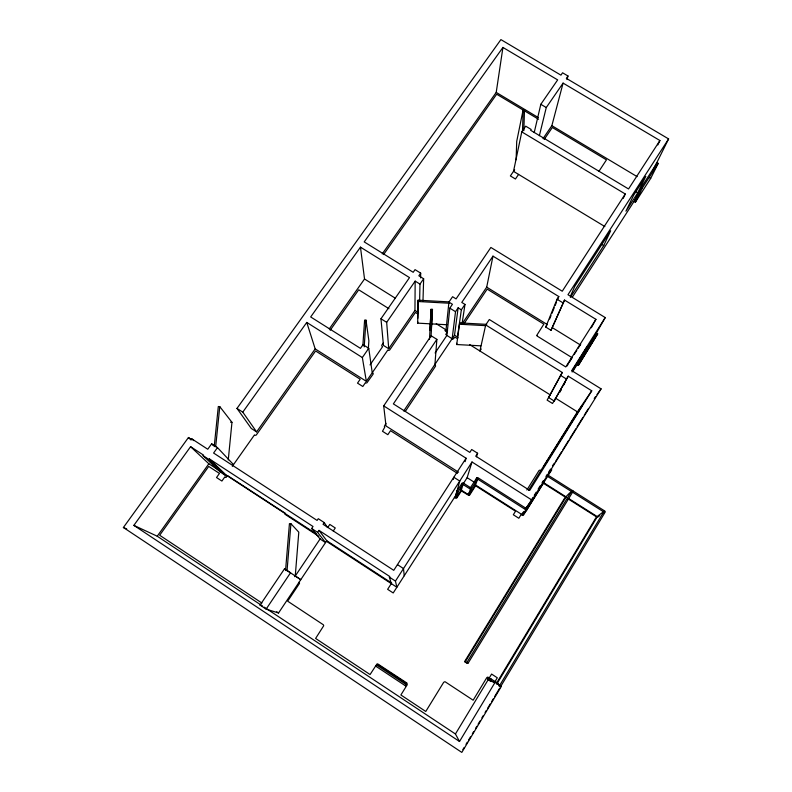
<?xml version="1.0" encoding="UTF-8"?>
<svg xmlns="http://www.w3.org/2000/svg" width="792" height="792" viewBox="0 0 792 792"><rect width="100%" height="100%" fill="white"/><g stroke="black" fill="none" stroke-linecap="round" stroke-linejoin="round"><path stroke-width="1.19" d="M315.186 348.896L256.598 431.897L242.778 412.137L306.771 322.423L315.186 348.896L366.35 381.338L372.23 372.755L368.745 348.282L363.013 344.659L360.439 348.361L310.672 316.948L360.469 247.154L409.513 277.606L380.962 318.77L383.457 345.411L388.714 348.718L414.949 310.454L415.166 281.12L419.978 284.11L419.621 301.089M446.965 324.74L417.681 323.146L418.107 300.188L449.48 301.92M417.81 318.275L418.107 300.188M420.582 277.923L420.691 273.141L415.038 269.636L413.196 272.29L364.211 241.897L502.93 47.441L557.657 79.893L540.817 104.296L534.214 132.571M422.987 300.891L423.651 278.774L418.849 275.794L420.691 273.141M523.849 130.65L524.502 109.692L523.185 109.603L516.721 141.362L516.117 159.786M522.482 131.799L523.185 109.603M480.833 345.837L456.707 344.54L456.766 343.273M486.704 324.364L459.667 322.888L459.608 324.235L485.417 325.641M429.492 339.293L431.066 309.296L432.472 309.375L431.026 336.966M429.917 330.482L431.066 309.296M417.681 323.146L417.75 321.889M431.234 330.551L432.472 309.375M368.31 349.153L368.874 340.808L366.013 320.176L364.607 320.107L362.855 345.599M364.191 346.886L366.013 320.176M434.927 364.419L436.877 339.362L431.135 335.768L383.704 405.89L386.021 425.997L458.588 472.24M290.921 523.71L287.06 570.537L285.556 570.468L289.436 523.641L290.921 523.71L298.792 532.174L295.258 576.032L300.782 579.665L284.506 568.824L260.063 605.098L266.132 609.127L278.546 612.978L326.769 540.728L318.988 530.383L317.642 532.402L325.532 542.579L320.047 538.996L311.662 528.502L313.018 526.492L209.395 458.934L208.979 459.518L225.75 475.606L226.136 475.071L209.395 458.934M569.973 360.805L571.854 357.558L537.372 336.204A1.178 1.129 20.1 0 1 537.115 335.947L537.045 335.848M228.264 459.914L231.967 422.304L219.77 406.603L218.315 406.524L214.206 446.638M215.681 446.708L219.77 406.603M539.382 135.67L546.262 107.544L563.082 83.111L659.924 140.53L628.541 188.961L530.63 130.274L531.194 129.462L525.71 126.175L521.779 131.878L625.274 193.99L562.251 291.218L490.872 247.45L456.073 298.891L452.578 296.713L448.935 302.089L446.045 329.868L447.658 330.868M448.935 302.089L452.43 304.267L449.816 308.137L446.856 335.471L435.095 352.975M458.123 337.719L457.103 338.253A1.297 1.238 8.4 0 1 456.737 338.214L454.994 337.184L453.073 339.065A1.297 1.238 7.8 0 1 452.707 339.016L452.143 338.728L455.529 311.692L458.142 307.811L461.35 309.811L457.489 337.006L454.529 335.155L458.142 307.811M445.193 330.323L445.54 329.551L436.234 323.74M446.074 334.184L447.173 332.303L445.668 331.353A1.188 1.138 6.7 0 1 445.213 330.363M456.707 344.54L459.667 322.888M382.219 253.925L496.218 92.416L502.93 47.441M462.102 323.601L464.983 304.415L461.776 302.425L492.98 256.143L558.796 296.555L557.419 299.911M462.003 324.007L486.704 287.14L492.98 256.143M406.197 684.555L406.415 683.516L377.933 664.676L376.695 665.042L375.913 666.27L405.425 685.803L406.197 684.555L376.695 665.042M524.017 112.038L524.502 109.692M521.779 131.878L513.513 171.349L604.85 226.552M405.425 685.803L405.672 684.704M558.796 296.555L557.063 299.228L545.728 327.056L551.004 330.313L564.518 300.069L595.931 319.344L565.765 366.943L489.317 319.513L485.714 324.938L479.912 350.995L481.249 348.985M453.281 479.477L453.806 477.249L459.756 481.041L455.875 495.248L393.208 592.961L387.635 589.327L391.664 583.07L326.769 540.728M543.025 138.61L551.856 125.671L563.082 83.111M567.013 79.566L567.983 75.983L562.567 72.785L560.934 75.151L500.91 39.6L236.986 408.405L251.272 428.452L256.598 431.897M462.884 484.942L461.528 489.496L456.509 497.336L455.41 496.633L456.895 491.179L462.092 483.09L463.221 483.813M465.132 461.657L466.072 458.221L383.704 405.89M456.509 497.336L458.033 491.911L467.132 477.685L472.002 461.993L532.036 500.138L525.244 508.9M461.637 486.278L460.637 489.694L468.399 494.653L469.884 491.347M476.477 456.766L477.616 453.252L471.695 449.5L469.824 452.41L393.377 403.89L436.877 339.362M468.399 494.653L471.052 488.011L463.013 482.882L462.3 484.011L470.339 489.139M468.201 493.762L469.3 494.455L471.26 488.941L477.923 478.497L476.794 477.784L470.131 488.209L471.26 488.941M475.725 480.714L476.794 477.784M475.566 482.595L476.645 479.675M477.2 480.447L475.745 484.358L469.3 494.455M549.628 318.968L551.004 315.612M551.925 313.365L554.212 307.761M555.133 305.524L556.509 302.158M551.004 330.313L564.518 300.069M570.448 296.198L574.774 286.387L610.672 230.769L603.732 245.609L570.339 297.396M623.245 198.376L625.274 193.99M657.806 144.946L659.924 140.53M637.748 192.852L645.797 176.359L633.61 195.238L625.947 211.167L637.748 192.852L635.639 191.595M634.333 201.584L641.391 187.189L657.142 162.756L658.202 163.39L650.678 178.408L635.362 202.198L634.333 201.584L636.332 198.485M635.362 202.198L642.451 187.833L658.202 163.39M652.667 170.993L668.606 138.927L566.349 78.359L567.983 75.983M655.004 167.053L657.142 162.756M485.714 324.938L562.261 372.478L548.658 397.564L554.143 400.99L568.22 376.18L591.743 390.803L529.719 490.416L475.745 456.162L477.616 453.252M562.261 372.478L547.123 400.118L552.489 403.475L555.746 398.317L577.427 411.85L591.743 390.803M567.131 365.973L568.26 363.865M591.317 327.769L595.931 319.344M554.143 400.99L568.22 376.18M559.657 392.139L560.865 389.991M563.27 385.684L565.082 382.457M572.329 370.607L587.179 346.757L572.022 371.874M577.299 364.686L596.584 333.185L597.683 333.868L578.368 365.34L577.299 364.686L582.407 356.598M668.606 138.927L567.973 294.723L605.227 317.572L590.099 344.015L572.636 371.695M578.368 365.34L597.683 333.868M495.079 682.357L459.518 741.5L455.44 733.986L488.02 679.981L495.079 682.357L501.326 686.446L461.815 752.4L123.394 527.492L188.446 437.511L191.486 439.491L191.902 438.917L207.761 449.242L211.642 443.817L217.473 447.609L233.501 464.627M496.515 683.219L596.465 516.849L567.468 498.495M496.733 684.189L597.673 516.107L603.138 512.018M499.158 686.278L604.048 511.335L605.197 512.058L500.98 685.991M604.286 512.266L604.959 511.137L547.698 474.943L547.015 476.061L604.286 512.266L602.464 513.622M462.845 749.628L464.122 747.509M466.023 744.322L467.3 742.203M468.567 740.084L470.478 736.897M472.378 733.719L473.656 731.6M475.556 728.412L476.833 726.294M478.101 724.175L480.011 720.987M481.912 717.809L483.179 715.691M485.09 712.503L486.357 710.384M487.634 708.266L490.179 704.019M491.446 701.9L493.357 698.722M494.624 696.604L499.702 688.119M490.911 678.813L488.179 677.972L487.456 679.16L490.159 680.041L490.911 678.813L498.524 683.803L496.188 682.466M569.804 492.772L566.775 495.881L465.132 661.993L467.023 662.261L572.072 490.436L573.22 491.159L468.201 663.033L466.27 662.736M532.957 497.435L525.789 508.979L526.937 509.702L551.668 469.824L550.529 469.112L548.579 472.26M534.253 495.337L536.214 492.188M538.164 489.04L540.114 485.902M542.065 482.754L543.371 480.655M545.975 476.457L547.272 474.358M555.746 461.182L561.577 451.787M562.874 449.698L568.706 440.303M570.002 438.214L575.833 428.818M577.12 426.73L582.952 417.334M584.248 415.246L588.139 408.979M523.522 511.889L522.007 513.84L523.106 514.543L525.047 511.414M530.224 503.068L601.078 388.842L571.725 370.636L605.227 317.572M526.017 509.909L526.72 508.771L477.715 477.576L477.002 478.695L526.017 509.909L522.215 514.741L474.853 484.546M526.878 490L538.946 470.656A1.346 1.307 39.7 0 1 539.213 470.408L539.659 470.21A1.346 1.307 39.7 0 1 540.065 470.171L540.867 470.537M528.591 490.248L577.427 411.85M559.697 392.188L560.993 390.139M583.674 354.578L584.951 352.559M586.862 349.519L588.783 346.49M568.913 362.835L572.19 357.657M574.16 354.559L576.784 350.42M578.091 348.351L580.714 344.213M326.403 541.273L396.861 587.258L395.446 581.09L472.002 461.993M455.41 496.633L456.667 494.673M391.307 583.625L389.377 577.14L389.773 576.527L318.988 530.383M466.072 458.221L393.763 570.339L323.067 524.304L324.235 522.572L318.265 518.691L317.097 520.423L213.602 453.044L217.473 447.609M572.507 296.931L638.015 195.268M545.728 327.056L546.797 325.403M333.254 531.016L335.273 527.977L329.809 524.423L327.779 527.452M266.132 609.127L290.525 572.784L284.506 568.824M403.722 410.979L454.529 335.155M405.286 411.434L435.511 366.191A1.307 1.257 4.4 0 0 435.56 365.835L434.749 364.686M464.062 323.641L487.179 289.12L543.856 324.126L536.877 335.174A1.208 1.148 20.1 0 0 536.946 335.64M294.802 576.715L320.235 538.728M461.35 309.811L464.983 304.415M385.912 423.364L384.368 426.343A1.337 1.307 -10.8 0 0 384.496 426.69L384.556 426.789A1.218 1.188 -10.8 0 0 384.813 427.056L382.477 431.274L387.842 434.689L390.515 430.7L457.459 473.378M518.582 174.408L515.443 179.002L510.375 175.933L514.632 169.716M544.173 139.461L552.331 127.492L606.464 159.855L599.039 171.151A1.228 1.119 18.2 0 0 598.97 171.458M383.387 342.837L381.932 344.965A1.198 1.148 -3.6 0 0 381.813 345.302L381.793 345.421A1.317 1.257 -3.6 0 0 381.932 346.104L382.585 346.678L370.052 364.904M419.978 284.11L423.651 278.774M366.35 381.338L362.35 357.548L368.745 348.282M388.714 348.718L386.674 322.344L415.166 281.12M232.313 466.31L254.47 434.917L254.925 435.184A1.327 1.267 -27.1 0 0 255.42 435.273A1.376 1.307 -27.1 0 0 256.044 435.115A1.327 1.267 -27.1 0 0 256.361 434.897L315.592 350.955L360.192 379.239L357.519 383.13L362.815 386.496L365.488 382.595L365.944 382.863A1.247 1.198 -9 0 0 366.914 382.843L373.032 374.279A1.208 1.158 -7.3 0 0 373.161 373.943L373.18 373.824A1.327 1.277 -7.4 0 0 373.161 373.458A1.327 1.277 -7.4 0 0 373.032 373.121L372.388 372.537L387.842 349.995L388.407 350.292A1.247 1.198 -2.9 0 0 388.773 350.341A1.317 1.257 -2.9 0 0 389.367 350.193L389.476 350.123A1.198 1.148 -2.9 0 0 389.753 349.886L415.394 312.464L417.008 313.444A1.267 1.208 2.6 0 0 417.483 313.533M329.323 328.858L364.528 278.992L360.469 247.154M330.195 330.244L358.717 289.803L388.961 308.722M383.585 254.549L496.673 94.208L538.58 119.265M225.75 475.606L220.384 472.091L220.76 471.557L218.176 469.092M594.238 398.475L595.614 396.554M596.98 394.624L601.078 388.842M133.858 525.373L157.232 536.214L208.84 463.785L190.585 446.678L133.858 525.373L459.518 741.5M220.384 472.091L203.138 455.707L203.554 455.123L190.585 446.678M552.45 465.785L554.44 463.112M548.371 474.19L551.668 469.824M418.513 312.998L417.721 313.503M522.898 513.642L524.423 511.691M523.106 514.543L526.937 509.702M599.722 515.651L597.891 516.998L568.656 498.495M469.389 495.238L469.498 495.168A1.228 1.218 34.4 0 0 469.765 494.911L475.596 485.783L515.523 511.226L513.325 514.75L518.829 518.265L521.017 514.741L522.859 515.463A1.267 1.238 52.1 0 0 523.205 515.325A1.337 1.307 52.1 0 0 523.502 515.087L543.312 483.199L565.27 497.099L464.567 661.617L466.834 663.102M226.037 477.269L227.631 475.655L285.447 513.364L284.882 514.186L318.859 536.352M230.601 422.235L231.967 422.304M418.037 301.514L449.41 303.247M260.063 605.098L262.419 605.86M499.158 685.674L501.326 686.446M123.394 527.492L126.7 528.947M540.817 104.296L546.262 107.544M649.658 177.794L650.678 178.408M496.218 92.416L538.402 117.632M551.856 125.671L637.114 176.636M641.391 187.189L642.451 187.833M601.96 244.53L603.732 245.609M557.063 299.228L562.795 302.742M486.704 287.14L547.331 324.572M552.608 327.829L580.477 345.035M582.783 355.054L583.882 355.737M560.459 375.319L566.419 379.031M449.816 308.137L455.529 311.692M364.528 278.992L395.347 298.228M414.949 310.454L418.493 312.672M469.735 344.649L550.381 394.97M452.123 338.758L446.549 335.224A1.188 1.138 6.8 0 1 446.302 334.966L446.233 334.868A1.208 1.158 6.8 0 1 446.084 334.194M380.962 318.77L386.674 322.344M306.771 322.423L362.35 357.548M542.55 481.972L566.567 497.168M467.132 477.685L474.408 482.328M456.895 491.179L458.033 491.911M454.41 497.534L455.855 498.277A1.257 1.257 27.2 0 0 456.36 498.217A1.346 1.346 27.1 0 0 456.895 497.881L461.38 490.931L468.785 495.396A1.267 1.257 34.4 0 0 469.151 495.337M236.986 408.405L242.778 412.137M397.445 564.627L403.504 568.567L404.237 575.754M203.138 455.707L208.979 459.518M389.377 577.14L395.446 581.09M311.662 528.502L317.642 532.402M208.84 463.785L220.76 471.557M226.136 475.071L316.117 533.778M467.023 662.261L468.201 663.033M488.179 677.972L490.02 679.17M497.564 684.031L498.752 684.813M490.159 680.041L493.98 682.546M487.456 679.16L491.139 681.566M276.695 611.751L278.546 612.978M261.895 603.019L159.677 535.263L208.702 466.419L219.443 473.428L216.523 477.536L221.909 481.051L224.809 476.933L225.275 477.21A1.366 1.297 -33.6 0 0 225.779 477.299M157.232 536.214L261.093 605.088M264.172 607.137L455.44 733.986M496 682.278L495 681.615L497.297 677.794L491.594 674.061L489.298 677.873L487.912 677.16A1.455 1.406 88.4 0 0 486.753 677.704L473.151 700.207L445.252 681.853A1.396 1.346 -84.2 0 0 444.728 681.764L443.688 682.308L425.769 711.473L400.881 694.97L407.246 684.743L406.999 683.09L377.685 663.874A1.356 1.307 -72.2 0 0 376.913 664.052L370.072 674.546L315.602 638.441L323.641 625.848A1.455 1.396 -60.3 0 0 323.631 625.442L323.433 624.947A1.445 1.396 -60.3 0 0 323.166 624.65L287.664 601.178L299.376 583.585A1.416 1.366 -51.7 0 0 299.485 583.061A1.327 1.277 -51.7 0 0 299.336 582.427L299.128 582.14M211.296 462.518L213.018 464.162M188.446 437.511L191.08 440.055M191.902 438.917L193.624 440.6M211.642 443.817L213.295 445.54M324.235 522.572L327.561 527.561M576.16 414.493L544.203 465.815L582.377 405.385L576.16 414.493"/></g></svg>
